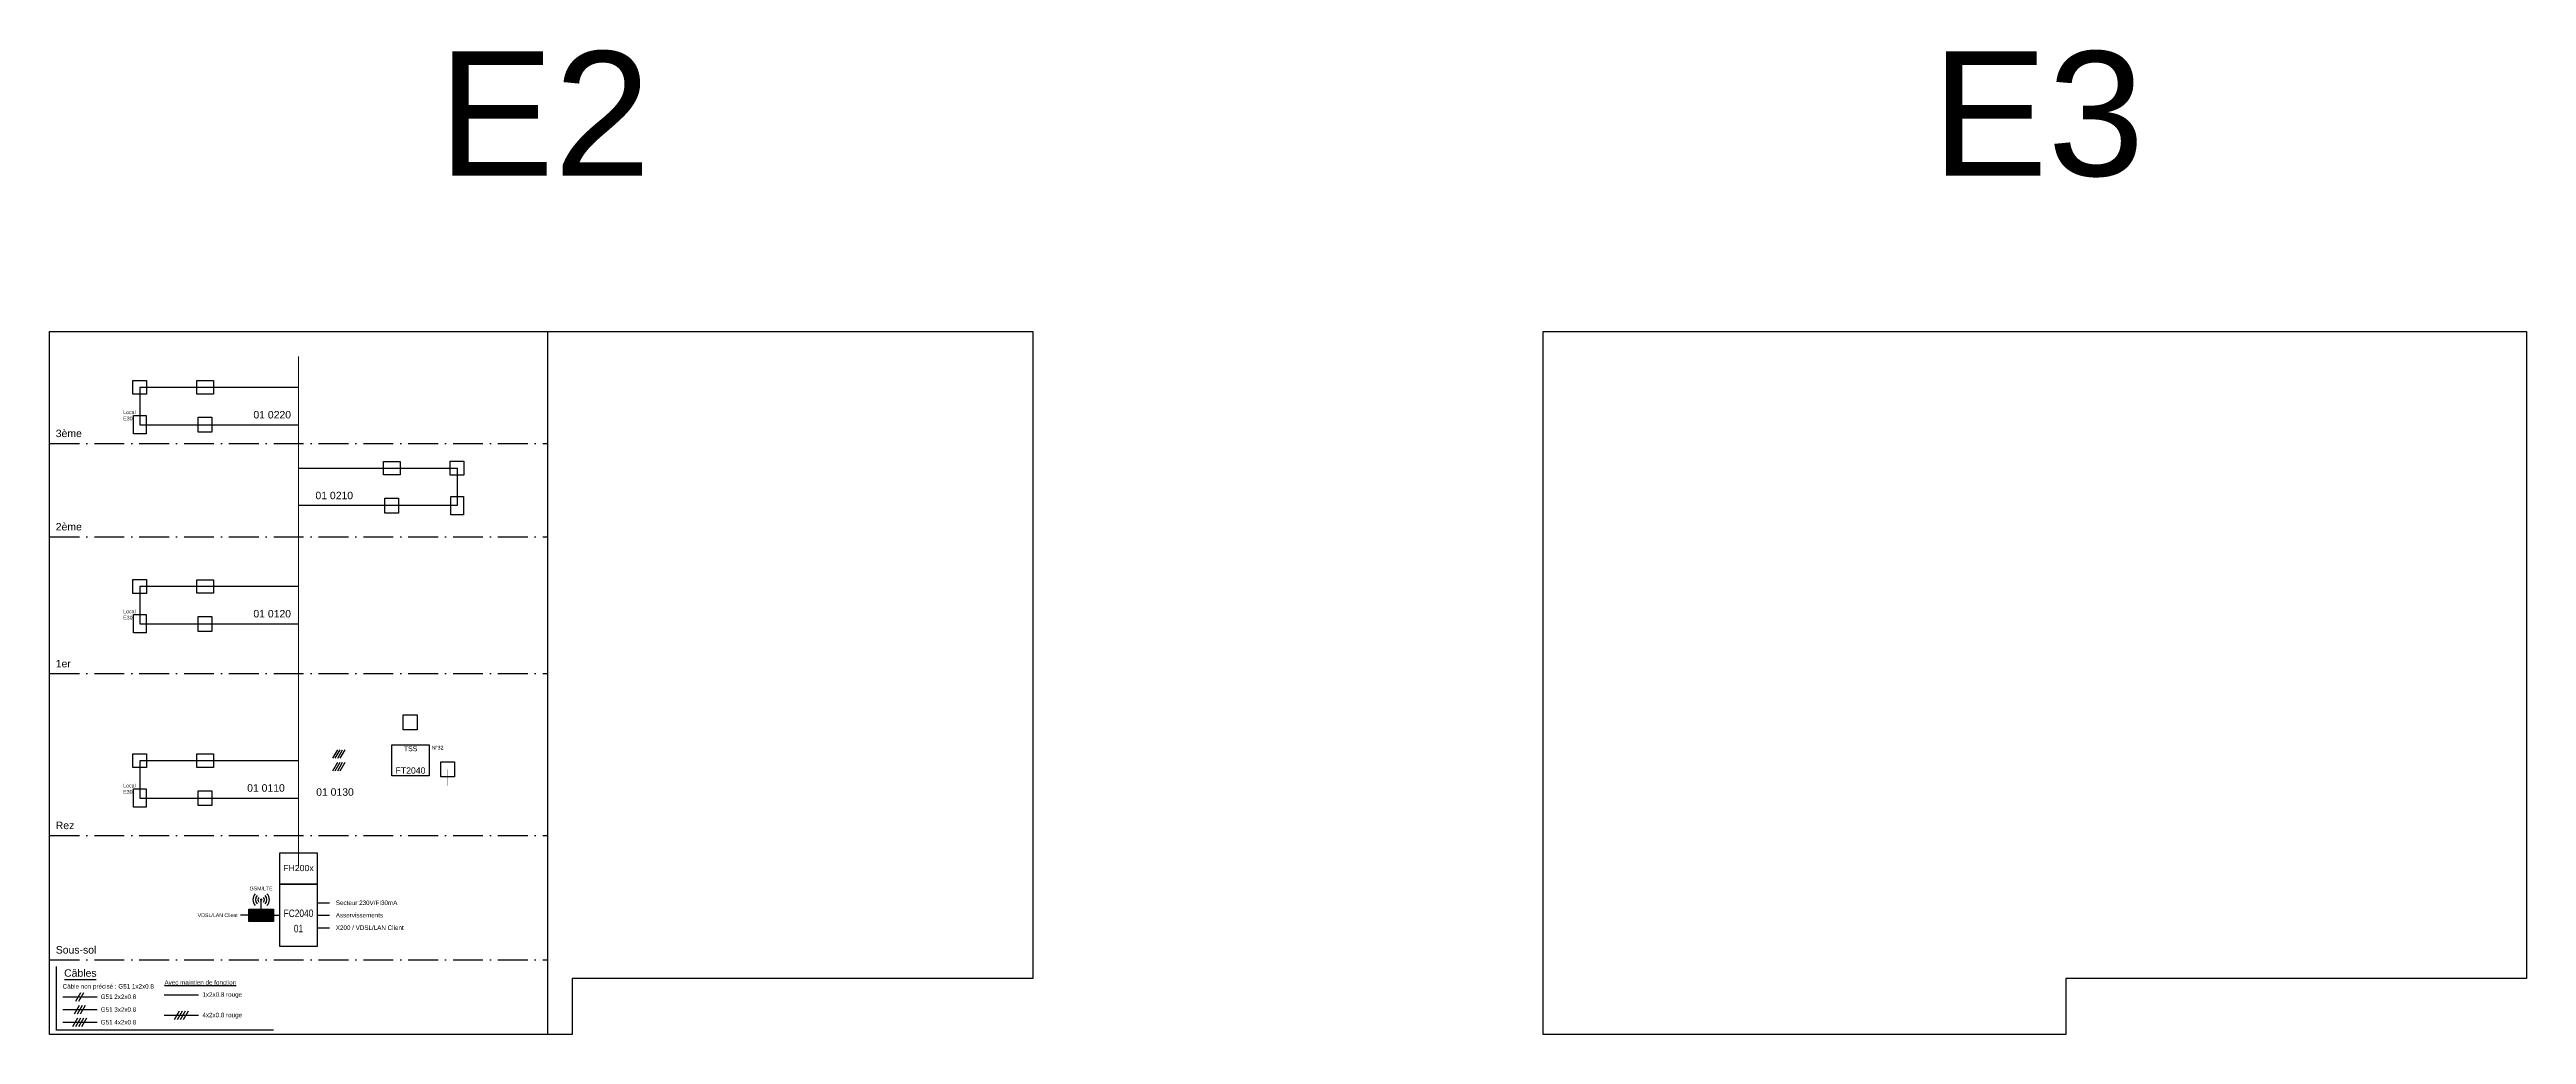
# Model space of a CAD drawing. Header units: centimetres. Extents: x -277 to 25900, y -463 to 5243.
# Drawn here: x 15950 to 25900, y 0 to 3957 of the extents above; entities that cross this region are included whole.
import ezdxf
from ezdxf.enums import TextEntityAlignment as Align

# ---------------------------------------------------------------- set-up
doc = ezdxf.new("R2010")
doc.units = ezdxf.units.CM
doc.header["$LTSCALE"] = 10
doc.linetypes.add('ACAD_ISO10W100', pattern=[18, 12, -3, 0, -3])
doc.layers.add('SANS', color=231, linetype='Continuous', plot=False)
doc.layers.add('SIEMENS_255_255_255', color=7, linetype='Continuous', true_color=0xffffff)
for name, color, linetype in [('SIEMENS_AXES', 7, 'ACAD_ISO10W100'), ('SIEMENS_DETECTION', 9, 'Continuous'), ('SIEMENS_LIGNES', 150, 'Continuous'), ('SIEMENS_SYMBOLTEXTE', 7, 'Continuous'), ('SIEMENS_TEXTES', 7, 'Continuous')]:
    doc.layers.add(name, color=color, linetype=linetype)
doc.styles.add('Arial', font='arial.ttf')
doc.linetypes.add('LIMITE1', pattern='A,6.35,-2.54,[133,ltypeshp.shx,S=2.54,R=0,X=-2.54,Y=0],-2.54,25.4', length=36.83)
picture_1 = doc.add_image_def('image8.jpg', size_in_pixel=(750, 1250))
picture_2 = doc.add_image_def('image1.jpg', size_in_pixel=(650, 520))
picture_3 = doc.add_image_def('image11.jpg', size_in_pixel=(590, 635))
picture_4 = doc.add_image_def('image28.jpg', size_in_pixel=(516, 759))
picture_5 = doc.add_image_def('image9.jpg', size_in_pixel=(780, 650))
picture_6 = doc.add_image_def('image19.jpg', size_in_pixel=(250, 270))
picture_7 = doc.add_image_def('image13.jpg', size_in_pixel=(259, 263))
picture_8 = doc.add_image_def('image10.jpg', size_in_pixel=(780, 650))

# ---------------------------------------------------------------- blocks, each defined once
blk = doc.blocks.new('Siemens_Ligne_FDnet')
at = {"color": 0, "style": 'Arial', "flags": 2}
for tag, p in [('L', (-4.1, 0.5)), ('/', (65.2, 0.5))]:
    blk.add_attdef(tag, p, '', height=30, dxfattribs=at)
at = {"color": 0, "style": 'Arial'}
for tag, p in [('FCnet', (18.9, 0.5)), ('CardCage', (76.9, 0.5)), ('Position', (100.7, 0.5)), ('Boucle', (123.7, 0.5)), ('Etoile', (146.7, 0.5))]:
    blk.add_attdef(tag, p, '', height=30, dxfattribs=at)
blk = doc.blocks.new('*U164')
image = blk.add_image(picture_1, insert=(-75, -125), size_in_units=(150, 250))
image.dxf.flags = 7
blk = doc.blocks.new('Siemens_Centrale_petite')
at = {"color": 7}
blk.add_lwpolyline([(-50, 25), (50, 25), (50, -25), (-50, -25)], close=True, dxfattribs=at)
at = {"color": 0}
blk.add_solid([(-50, 25), (50, 25), (-50, -25), (50, -25)], dxfattribs=at)
at = {"layer": 'SIEMENS_SYMBOLTEXTE', "color": 7, "style": 'Arial'}
blk.add_attdef('INFO_GAUCHE', text='', height=20, dxfattribs=at).set_placement((-60.7, 25), align=Align.RIGHT)
blk.add_attdef('GAUCHE', text='', height=30, dxfattribs=at).set_placement((-60.7, 0), align=Align.MIDDLE_RIGHT)
at = {"layer": 'SIEMENS_SYMBOLTEXTE', "color": 7, "style": 'Arial', "width": 0.9}
blk.add_attdef('BMZ_TYP', text='', height=20, dxfattribs=at).set_placement((0, 0), align=Align.MIDDLE_CENTER)
at = {"layer": 'SIEMENS_SYMBOLTEXTE', "color": 7, "style": 'Arial'}
blk.add_attdef('HAUT', text='', height=30, dxfattribs=at).set_placement((0, 35), align=Align.CENTER)
blk.add_attdef('INFO_DROITE', (60.7, 25), '', height=20, dxfattribs=at)
blk.add_attdef('DROITE', text='', height=30, dxfattribs=at).set_placement((60.7, 0), align=Align.MIDDLE_LEFT)
blk.add_attdef('BAS', text='', height=35, dxfattribs=at).set_placement((0, -35), align=Align.TOP_CENTER)
blk = doc.blocks.new('Siemens_SB_Antenne')
at = {"color": 0}
blk.add_line((0, 0), (0, 37.3), dxfattribs=at)
at = {"color": 0, "const_width": 5}
blk.add_lwpolyline([(-2.5, 37.3, 1), (2.5, 37.3, 1)], format="xyb", close=True, dxfattribs=at)
at = {"color": 0}
for radius, start, end in [(33.2, 135, 225), (23.2, 135, 225), (13.2, 135, 225), (13.2, 315, 45), (23.2, 315, 45), (33.2, 315, 45)]:
    blk.add_arc((0, 37.3), radius, start, end, dxfattribs=at)
at = {"color": 0, "style": 'Arial'}
blk.add_attdef('TXTHAUT', text='', height=15, dxfattribs=at).set_placement((0, 75), align=Align.CENTER)
blk = doc.blocks.new('*U169')
at = {"layer": 'SIEMENS_255_255_255'}
image = blk.add_image(picture_2, insert=(-33.6, -26.9), size_in_units=(67.3, 53.8), dxfattribs=at)
image.dxf.flags = 7
blk = doc.blocks.new('*U162')
at = {"layer": 'SIEMENS_255_255_255'}
image = blk.add_image(picture_3, insert=(-28.5, -30.5), size_in_units=(55.8, 60), dxfattribs=at)
image.dxf.flags = 7
blk = doc.blocks.new('*U170')
at = {"layer": 'SIEMENS_255_255_255', "ltscale": 0.3}
image = blk.add_image(picture_4, insert=(-25, -36.8), size_in_units=(50, 73.5), dxfattribs=at)
image.dxf.flags = 7
blk = doc.blocks.new('*U163')
at = {"color": 0}
for p, q in [((-25, -17.3), (-5, 17.3)), ((-15, -17.3), (5, 17.3)), ((-5, -17.3), (15, 17.3)), ((5, -17.3), (25, 17.3))]:
    blk.add_line(p, q, dxfattribs=at)
blk = doc.blocks.new('*U16')
image = blk.add_image(picture_5, insert=(-75, -50), size_in_units=(150, 125))
image.dxf.flags = 7
blk = doc.blocks.new('*U17')
at = {"layer": 'SIEMENS_255_255_255'}
image = blk.add_image(picture_6, insert=(-27.8, -30), size_in_units=(55.6, 60), rotation=0, dxfattribs=at)
image.dxf.flags = 7
blk = doc.blocks.new('*U171')
at = {"layer": 'SIEMENS_DETECTION', "color": 7, "true_color": 0xffffff}
image = blk.add_image(picture_7, insert=(-27.5, -27.9), size_in_units=(54.9, 55.8), dxfattribs=at)
image.dxf.flags = 7
blk = doc.blocks.new('*U113')
at = {"color": 7, "linetype": 'Continuous'}
blk.add_line((32.4, 202.5), (159.5, 202.5), dxfattribs=at)
at = {"color": 7}
for p, q in [((25.6, 133.7), (163.5, 133.7)), ((78.7, 116.4), (98.7, 151)), ((90.5, 116.4), (110.5, 151)), ((25.6, 82.1), (163.5, 82.1)), ((25.6, 31.3), (163.5, 31.3)), ((66.8, 14), (86.8, 48.6)), ((72.7, 64.8), (92.7, 99.4)), ((78.7, 14), (98.7, 48.6)), ((84.6, 64.8), (104.6, 99.4)), ((90.5, 14), (110.5, 48.6)), ((96.5, 64.8), (116.5, 99.4)), ((102.4, 14), (122.4, 48.6)), ((474.7, 42.6), (494.7, 77.3)), ((486.6, 42.6), (506.6, 77.3)), ((498.5, 42.6), (518.5, 77.3)), ((510.3, 42.6), (530.3, 77.3))]:
    blk.add_line(p, q, dxfattribs=at)
at = {"linetype": 'LIMITE1', "ltscale": 0.1}
for p, q in [((433.6, 141.2), (571.5, 141.2)), ((433.6, 60), (571.5, 60))]:
    blk.add_line(p, q, dxfattribs=at)
at = {"color": 7}
blk.add_lwpolyline([(873.2, 255.4, 0, 0, 0), (0, 255.4, 5, 5, 0), (0, 0, 5, 5, 0), (873.2, 0, 0, 0, 0)], format="xyseb", close=True, dxfattribs=at)
at = {"color": 7, "linetype": 'Continuous', "style": 'Arial'}
blk.add_text('Câbles', height=30, dxfattribs=at).set_placement((31.3, 214))
for s, p in [('Câble non précisé : G51 1x2x0.8', (25.6, 175.4)), ('G51 2x2x0.8', (178.3, 133.7)), ('1x2x0.8 rouge', (586.8, 142.7)), ('G51 3x2x0.8', (178.3, 82.1)), ('G51 4x2x0.8', (178.3, 31.3)), ('4x2x0.8 rouge', (586.8, 60.2))]:
    blk.add_text(s, height=18, dxfattribs=at).set_placement(p, align=Align.MIDDLE_LEFT)
at = {"color": 7, "insert": (434.5, 199.9), "char_height": 18, "width": 311.43, "attachment_point": 1, "style": 'Arial'}
blk.add_mtext('{\\LAvec maintien de fonction}', dxfattribs=at)
blk = doc.blocks.new('*U36')
image = blk.add_image(picture_8, insert=(0, 0), size_in_units=(150, 125))
image.dxf.flags = 7

msp = doc.modelspace()

# ---------------------------------------------------------------- linework, layer by layer
at = {"const_width": 0.2}
for points in [[(16312.5, 2512.5), (16387.5, 2512.5), (16387.5, 2387.5), (16237.5, 2387.5), (16237.5, 2512.5), (16312.5, 2512.5)], [(16312.5, 1712.5), (16387.5, 1712.5), (16387.5, 1587.5), (16237.5, 1587.5), (16237.5, 1712.5), (16312.5, 1712.5)], [(16312.5, 1012.5), (16387.5, 1012.5), (16387.5, 887.5), (16237.5, 887.5), (16237.5, 1012.5), (16312.5, 1012.5)]]:
    msp.add_lwpolyline(points, dxfattribs=at)
at = {"layer": 'SANS'}
for points in [[(18050, 225), (18050, 0), (15950, 0), (15950, 2824), (19900, 2824), (19900, 225)], [(15950, 0), (15950, 2824), (17950, 2824), (17950, 0)], [(24050, 225), (24050, 0), (21950, 0), (21950, 2824), (25900, 2824), (25900, 225)]]:
    msp.add_lwpolyline(points, close=True, dxfattribs=at)
at = {"layer": 'SIEMENS_AXES'}
for points in [[(15950, 2375), (17950, 2375)], [(15950, 2000), (17950, 2000)], [(15950, 1450), (17950, 1450)], [(15950, 800), (17950, 800)], [(15950, 300), (17950, 300)]]:
    msp.add_lwpolyline(points, dxfattribs=at)
at = {"layer": 'SIEMENS_LIGNES'}
msp.add_line((16850, 479.1), (16875, 479.1), dxfattribs=at)
at = {"layer": 'SIEMENS_LIGNES', "const_width": 5}
msp.add_lwpolyline([(16950, 675), (16950, 2725)], dxfattribs=at)
at = {"layer": 'SIEMENS_LIGNES'}
for points in [[(16950, 2600), (16312.5, 2600), (16312.5, 2450), (16950, 2450)], [(16950, 2275), (17587.5, 2275), (17587.5, 2125), (16950, 2125)], [(16950, 1800), (16312.5, 1800), (16312.5, 1650), (16950, 1650)], [(16950, 1100), (16312.5, 1100), (16312.5, 950), (16950, 950)], [(17025, 529.1), (17075, 529.1)], [(16750, 479.1), (16717.5, 479.1)], [(17025, 479.1), (17075, 479.1)], [(17025, 429.1), (17075, 429.1)]]:
    msp.add_lwpolyline(points, dxfattribs=at)
at = {"layer": 'SIEMENS_LIGNES', "linetype": 'LIMITE1', "ltscale": 0.1, "const_width": 0.2}
for points in [[(16948.6, 1253.9), (17398.6, 1253.9)], [(17325, 1101.8), (17275, 1126.8), (16950, 1126.8)], [(17325, 1101.8), (17275, 1076.8), (16950, 1076.8)]]:
    msp.add_lwpolyline(points, dxfattribs=at)
at = {"layer": 'SIEMENS_LIGNES', "ltscale": 0.1, "const_width": 0.2}
msp.add_lwpolyline([(16950, 1000.1), (16950, 1000.1), (17550, 1000.1), (17550, 1065.6), (17620.8, 1065.6), (17620.8, 950.1), (16950, 950.1)], dxfattribs=at)

# ---------------------------------------------------------------- block references
for name, p in [('*U17', (17398.6, 1253.9)), ('*U113', (15977.3, 17.9))]:
    msp.add_blockref(name, p)
at = {"layer": 'SIEMENS_DETECTION'}
for name, p in [('*U171', (16312.5, 2600)), ('*U169', (16575, 2600)), ('*U170', (16312.5, 2450)), ('*U162', (16575, 2450)), ('*U169', (17325, 2275)), ('*U171', (17587.5, 2275)), ('*U162', (17325, 2125)), ('*U170', (17587.5, 2125)), ('*U171', (16312.5, 1800)), ('*U169', (16575, 1800)), ('*U170', (16312.5, 1650)), ('*U162', (16575, 1650)), ('*U171', (16312.5, 1100)), ('*U169', (16575, 1100)), ('*U162', (17550, 1065.6)), ('*U170', (16312.5, 950)), ('*U162', (16575, 950))]:
    msp.add_blockref(name, p, dxfattribs=at)
ref = msp.add_blockref('*U16', (17400, 1089.3), dxfattribs=at)
ref.add_attrib('INFO_DROITE', 'N°32', (17485.7, 1144.7), dxfattribs={"layer": 'SIEMENS_SYMBOLTEXTE', "color": 7, "height": 15, "style": 'Arial'})
ref.add_attrib('CENTRE', 'FT2040', dxfattribs={"layer": 'SIEMENS_SYMBOLTEXTE', "color": 7, "height": 25, "style": 'Arial'}).set_placement((17400, 1048.1), align=Align.CENTER)
ref.add_attrib('TSS', 'TSS', (17373.3, 1138.1), dxfattribs={"layer": '0', "height": 20, "style": 'Arial'})
ref = msp.add_blockref('*U36', (16875, 604.1), dxfattribs=at)
ref.add_attrib('CENTRE', 'FH200x', dxfattribs={"layer": 'SIEMENS_SYMBOLTEXTE', "color": 7, "height": 25, "style": 'Arial'}).set_placement((16950, 656.2), align=Align.CENTER)
ref = msp.add_blockref('*U164', (16950, 479.1), dxfattribs=at)
ref.add_attrib('BMZ_TYP', 'FC2040', dxfattribs={"layer": 'SIEMENS_SYMBOLTEXTE', "color": 7, "height": 30, "style": 'Arial', "width": 0.8}).set_placement((16950, 486.9), align=Align.MIDDLE_CENTER)
ref.add_attrib('BMZ_NR', '01', dxfattribs={"layer": 'SIEMENS_SYMBOLTEXTE', "color": 7, "height": 30, "style": 'Arial', "width": 0.8}).set_placement((16950, 425.5), align=Align.MIDDLE_CENTER)
ref = msp.add_blockref('Siemens_Centrale_petite', (16800, 479.1), dxfattribs=at)
ref.add_attrib('BMZ_TYP', 'ipLINK4', dxfattribs={"layer": 'SIEMENS_SYMBOLTEXTE', "color": 7, "height": 16, "style": 'Arial', "width": 0.8}).set_placement((16800, 479.1), align=Align.MIDDLE_CENTER)
ref = msp.add_blockref('Siemens_SB_Antenne', (16800, 504.1), dxfattribs=at)
ref.add_attrib('TXTHAUT', 'GSM/LTE', dxfattribs={"layer": 'SIEMENS_SYMBOLTEXTE', "color": 7, "height": 15, "style": 'Arial'}).set_placement((16800, 579.1), align=Align.CENTER)
at = {"layer": 'SIEMENS_LIGNES'}
ref = msp.add_blockref('Siemens_Ligne_FDnet', (16750, 2474.5), dxfattribs=at)
ref.add_attrib('FCnet', '01', (16768.9, 2475), dxfattribs={"layer": '0', "color": 0, "height": 30, "style": 'Arial'})
ref.add_attrib('CardCage', '0', (16826.9, 2475), dxfattribs={"layer": '0', "color": 0, "height": 30, "style": 'Arial'})
ref.add_attrib('Position', '2', (16850.7, 2475), dxfattribs={"layer": '0', "color": 0, "height": 30, "style": 'Arial'})
ref.add_attrib('Boucle', '2', (16873.7, 2475), dxfattribs={"layer": '0', "color": 0, "height": 30, "style": 'Arial'})
ref.add_attrib('Etoile', '0', (16896.7, 2475), dxfattribs={"layer": '0', "color": 0, "height": 30, "style": 'Arial'})
ref = msp.add_blockref('Siemens_Ligne_FDnet', (16999.3, 2150), dxfattribs=at)
ref.add_attrib('FCnet', '01', (17018.2, 2150.5), dxfattribs={"layer": '0', "color": 0, "height": 30, "style": 'Arial'})
ref.add_attrib('CardCage', '0', (17076.2, 2150.5), dxfattribs={"layer": '0', "color": 0, "height": 30, "style": 'Arial'})
ref.add_attrib('Position', '2', (17100, 2150.5), dxfattribs={"layer": '0', "color": 0, "height": 30, "style": 'Arial'})
ref.add_attrib('Boucle', '1', (17123, 2150.5), dxfattribs={"layer": '0', "color": 0, "height": 30, "style": 'Arial'})
ref.add_attrib('Etoile', '0', (17146, 2150.5), dxfattribs={"layer": '0', "color": 0, "height": 30, "style": 'Arial'})
ref = msp.add_blockref('Siemens_Ligne_FDnet', (16750, 1675), dxfattribs=at)
ref.add_attrib('FCnet', '01', (16768.9, 1675.5), dxfattribs={"layer": '0', "color": 0, "height": 30, "style": 'Arial'})
ref.add_attrib('CardCage', '0', (16826.9, 1675.5), dxfattribs={"layer": '0', "color": 0, "height": 30, "style": 'Arial'})
ref.add_attrib('Position', '1', (16850.7, 1675.5), dxfattribs={"layer": '0', "color": 0, "height": 30, "style": 'Arial'})
ref.add_attrib('Boucle', '2', (16873.7, 1675.5), dxfattribs={"layer": '0', "color": 0, "height": 30, "style": 'Arial'})
ref.add_attrib('Etoile', '0', (16896.7, 1675.5), dxfattribs={"layer": '0', "color": 0, "height": 30, "style": 'Arial'})
for p in [(17112.5, 1126.8), (17112.5, 1076.8)]:
    msp.add_blockref('*U163', p, dxfattribs=at)
ref = msp.add_blockref('Siemens_Ligne_FDnet', (16725, 975), dxfattribs=at)
ref.add_attrib('FCnet', '01', (16743.9, 975.5), dxfattribs={"layer": '0', "color": 0, "height": 30, "style": 'Arial'})
ref.add_attrib('CardCage', '0', (16801.9, 975.5), dxfattribs={"layer": '0', "color": 0, "height": 30, "style": 'Arial'})
ref.add_attrib('Position', '1', (16825.7, 975.5), dxfattribs={"layer": '0', "color": 0, "height": 30, "style": 'Arial'})
ref.add_attrib('Boucle', '1', (16848.7, 975.5), dxfattribs={"layer": '0', "color": 0, "height": 30, "style": 'Arial'})
ref.add_attrib('Etoile', '0', (16871.7, 975.5), dxfattribs={"layer": '0', "color": 0, "height": 30, "style": 'Arial'})
ref = msp.add_blockref('Siemens_Ligne_FDnet', (17002.2, 958.5), dxfattribs=at)
ref.add_attrib('FCnet', '01', (17021.1, 959), dxfattribs={"layer": '0', "color": 0, "height": 30, "style": 'Arial'})
ref.add_attrib('CardCage', '0', (17079, 959), dxfattribs={"layer": '0', "color": 0, "height": 30, "style": 'Arial'})
ref.add_attrib('Position', '1', (17102.9, 959), dxfattribs={"layer": '0', "color": 0, "height": 30, "style": 'Arial'})
ref.add_attrib('Boucle', '3', (17125.9, 959), dxfattribs={"layer": '0', "color": 0, "height": 30, "style": 'Arial'})
ref.add_attrib('Etoile', '0', (17148.9, 959), dxfattribs={"layer": '0', "color": 0, "height": 30, "style": 'Arial'})

# ---------------------------------------------------------------- texts
at = {"attachment_point": 1, "style": 'Arial'}
for s, width, insert, char_height in [('E2', 1475, (17510.9, 3949.8), 500), ('E3', 1475, (23510.9, 3949.8), 500), ('Local \\PE30', 46.211, (16246.1, 2507.3), 15), ('Local \\PE30', 46.211, (16246.1, 1707.3), 15), ('Local \\PE30', 46.211, (16246.1, 1007.3), 15)]:
    msp.add_mtext_dynamic_manual_height_columns(s, width=width, gutter_width=12.5, heights=[0], dxfattribs=dict(at, insert=insert, char_height=char_height))
at = {"layer": 'SIEMENS_TEXTES', "style": 'Arial'}
for s, p in [('3ème', (15975, 2400)), ('2ème', (15975, 2025)), ('1er', (15975, 1475)), ('Rez', (15975, 825)), ('Sous-sol', (15975, 325))]:
    msp.add_text(s, height=30, dxfattribs=at).set_placement(p)
msp.add_text('VDSL/LAN Client', height=15, dxfattribs=at).set_placement((16706, 479.1), align=Align.MIDDLE_RIGHT)
at = {"layer": 'SIEMENS_TEXTES', "char_height": 18, "attachment_point": 4, "style": 'Arial'}
for s, insert, width in [('Secteur 230V/FI30mA', (17100, 529.1), 248.67), ('Asservissements', (17100, 479.1), 248.67), ('X200 / VDSL/LAN Client', (17100, 429.1), 347.445)]:
    msp.add_mtext(s, dxfattribs=dict(at, insert=insert, width=width))

doc.saveas('drawing.dxf')
